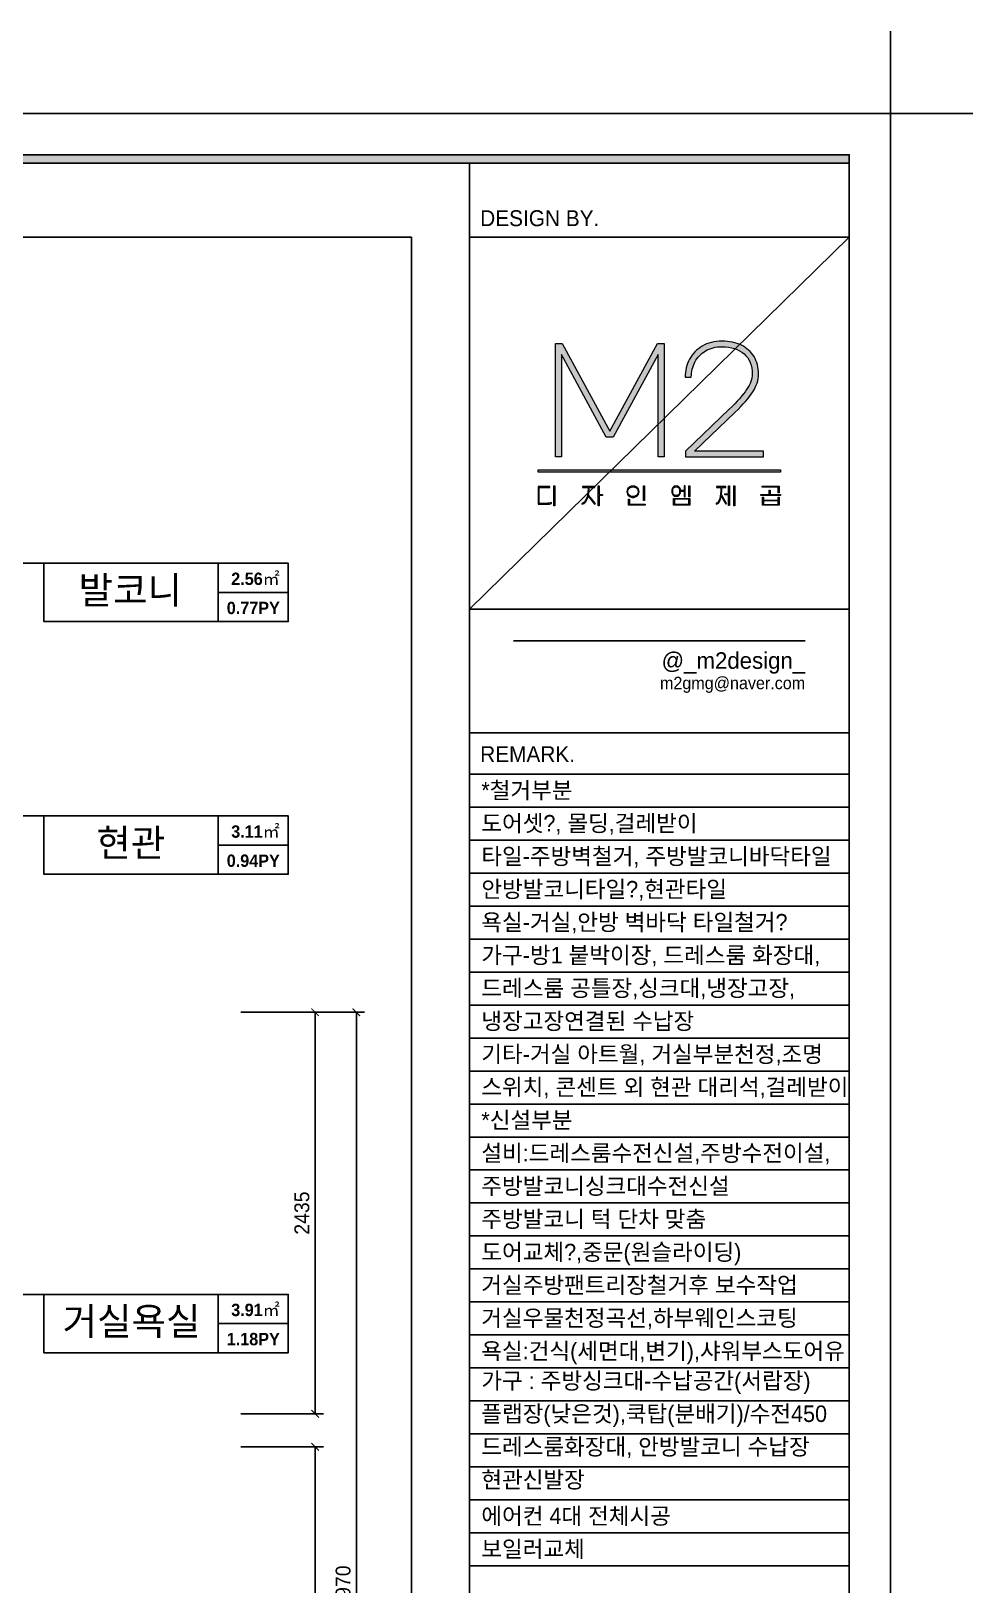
# Model space of a CAD drawing. Header units: millimetres. Extents: x 217202 to 745838, y -6815 to 171372.
# Drawn here: x 233490 to 239202, y 64850 to 74272 of the extents above; entities that cross this region are included whole.
import ezdxf
from ezdxf.enums import TextEntityAlignment as Align

# ---------------------------------------------------------------- set-up
doc = ezdxf.new("R2010")
doc.units = ezdxf.units.MM
doc.header["$PDMODE"] = 3
doc.layers.get('DEFPOINTS').update_dxf_attribs({"color": 248})
for name, color, linetype in [('0-ELC TEXT', 7, 'Continuous'), ('03-TEXT', 3, 'Continuous'), ('_U+B808_U+C774_U+C5B4 2', 7, 'Continuous'), ('FORM(YOURNAME)-1', 1, 'Continuous'), ('FORM(YOURNAME)-11', 1, 'Continuous'), ('치수', 7, 'Continuous')]:
    doc.layers.add(name, color=color, linetype=linetype)
doc.styles.add('YOURNAME', font='HY울릉도M.TTF')
doc.styles.add('넥슨고딕', font='NEXONLv1GothicBold.ttf')
doc.styles.add('코레일둥고', font='Korail_Round_Gothic_Medium.ttf')
doc.dimstyles.new('YOURNAME-50', dxfattribs={"dimscale": 50, "dimtxt": 1.8, "dimasz": 0.9, "dimexe": 1, "dimexo": 3, "dimgap": 0.7, "dimtad": 1, "dimdec": 0, "dimzin": 0, "dimdsep": 46, "dimtxsty": 'YOURNAME', "dimblk": 'ARCHTICK', "dimcen": 0, "dimclrd": 1, "dimclre": 1, "dimclrt": 7, "dimadec": 0, "dimazin": 0, "dimtfac": 1, "dimtdec": 0, "dimtix": 1, "dimtmove": 2, "dimatfit": 3, "dimldrblk": 'ARCHTICK', "dimfxl": 1, "dimtolj": 1, "dimtzin": 0, "dimarcsym": 0})

# ---------------------------------------------------------------- blocks, each defined once
blk = doc.blocks.new('block 34')
at = {"layer": '_U+B808_U+C774_U+C5B4 2'}
h = blk.add_hatch(color=35, dxfattribs=at)
h.dxf.hatch_style = 2
edge = h.paths.add_edge_path()
edge.add_spline(control_points=[(704.68, -105.78), (705.57, -106.21), (706.25, -106.83), (706.73, -107.63), (707.21, -108.43), (707.45, -109.38), (707.45, -110.46), (707.45, -111.43), (707.14, -112.39), (706.53, -113.34), (705.92, -114.29), (704.98, -115.38), (703.7, -116.62), (703.7, -116.62), (697.12, -122.91), (697.12, -122.91), (697.12, -122.91), (708.26, -122.91), (708.26, -122.91), (708.26, -122.91), (708.26, -123.82), (708.26, -123.82), (708.26, -123.82), (695.66, -123.82), (695.66, -123.82), (695.66, -123.82), (695.66, -122.91), (695.66, -122.91), (695.66, -122.91), (702.73, -116.15), (702.73, -116.15), (703.99, -114.93), (704.93, -113.86), (705.54, -112.95), (706.15, -112.03), (706.45, -111.2), (706.45, -110.46), (706.45, -109.07), (706.01, -107.98), (705.12, -107.2), (704.23, -106.42), (703.05, -106.03), (701.57, -106.03), (700.53, -106.03), (699.64, -106.26), (698.89, -106.71), (698.15, -107.15), (697.57, -107.75), (697.18, -108.5), (696.79, -109.25), (696.59, -110.06), (696.59, -110.94), (696.59, -110.94), (695.59, -110.94), (695.59, -110.94), (695.59, -109.89), (695.83, -108.93), (696.3, -108.05), (696.77, -107.17), (697.46, -106.46), (698.36, -105.93), (699.26, -105.4), (700.33, -105.13), (701.57, -105.13), (702.76, -105.13), (703.79, -105.35), (704.68, -105.78)], knot_values=[0, 0, 0, 0, 1, 1, 1, 2, 2, 2, 3, 3, 3, 4, 4, 4, 5, 5, 5, 6, 6, 6, 7, 7, 7, 8, 8, 8, 9, 9, 9, 10, 10, 10, 11, 11, 11, 12, 12, 12, 13, 13, 13, 14, 14, 14, 15, 15, 15, 16, 16, 16, 17, 17, 17, 18, 18, 18, 19, 19, 19, 20, 20, 20, 21, 21, 21, 22, 22, 22, 22], degree=3, periodic=0)
h = blk.add_hatch(color=35, dxfattribs=at)
h.dxf.hatch_style = 2
h.paths.add_polyline_path([(674.6, -105.53), (675.73, -105.53), (683.42, -119.69), (691.1, -105.53), (692.22, -105.53), (692.22, -123.82), (691.22, -123.82), (691.22, -107.31), (683.97, -120.67), (682.84, -120.67), (675.59, -107.31), (675.59, -123.82), (674.6, -123.82)])
at = {"layer": '_U+B808_U+C774_U+C5B4 2', "lineweight": 0}
blk.add_lwpolyline([(674.6, -105.53), (675.73, -105.53), (683.42, -119.69), (691.1, -105.53), (692.22, -105.53), (692.22, -123.82), (691.22, -123.82), (691.22, -107.31), (683.97, -120.67), (682.84, -120.67), (675.59, -107.31), (675.59, -123.82), (674.6, -123.82), (674.6, -105.53)], dxfattribs=at)
blk.add_open_spline([(704.68, -105.78), (705.57, -106.21), (706.25, -106.83), (706.73, -107.63), (707.21, -108.43), (707.45, -109.38), (707.45, -110.46), (707.45, -111.43), (707.14, -112.39), (706.53, -113.34), (705.92, -114.29), (704.98, -115.38), (703.7, -116.62), (703.7, -116.62), (697.12, -122.91), (697.12, -122.91), (697.12, -122.91), (708.26, -122.91), (708.26, -122.91), (708.26, -122.91), (708.26, -123.82), (708.26, -123.82), (708.26, -123.82), (695.66, -123.82), (695.66, -123.82), (695.66, -123.82), (695.66, -122.91), (695.66, -122.91), (695.66, -122.91), (702.73, -116.15), (702.73, -116.15), (703.99, -114.93), (704.93, -113.86), (705.54, -112.95), (706.15, -112.03), (706.45, -111.2), (706.45, -110.46), (706.45, -109.07), (706.01, -107.98), (705.12, -107.2), (704.23, -106.42), (703.05, -106.03), (701.57, -106.03), (700.53, -106.03), (699.64, -106.26), (698.89, -106.71), (698.15, -107.15), (697.57, -107.75), (697.18, -108.5), (696.79, -109.25), (696.59, -110.06), (696.59, -110.94), (696.59, -110.94), (695.59, -110.94), (695.59, -110.94), (695.59, -109.89), (695.83, -108.93), (696.3, -108.05), (696.77, -107.17), (697.46, -106.46), (698.36, -105.93), (699.26, -105.4), (700.33, -105.13), (701.57, -105.13), (702.76, -105.13), (703.79, -105.35), (704.68, -105.78)], degree=3, knots=[0, 0, 0, 0, 1, 1, 1, 2, 2, 2, 3, 3, 3, 4, 4, 4, 5, 5, 5, 6, 6, 6, 7, 7, 7, 8, 8, 8, 9, 9, 9, 10, 10, 10, 11, 11, 11, 12, 12, 12, 13, 13, 13, 14, 14, 14, 15, 15, 15, 16, 16, 16, 17, 17, 17, 18, 18, 18, 19, 19, 19, 20, 20, 20, 21, 21, 21, 22, 22, 22, 22], dxfattribs=at)
blk = doc.blocks.new('block 35')
at = {"layer": '_U+B808_U+C774_U+C5B4 2'}
h = blk.add_hatch(color=35, dxfattribs=at)
h.dxf.hatch_style = 2
edge = h.paths.add_edge_path()
edge.add_spline(control_points=[(673.72, -128.8), (673.72, -128.8), (672, -128.8), (672, -128.8), (672, -128.8), (672, -131.36), (672, -131.36), (672, -131.36), (673.14, -131.36), (673.14, -131.36), (673.29, -131.36), (673.44, -131.34), (673.6, -131.31), (673.75, -131.28), (673.88, -131.24), (673.98, -131.2), (673.98, -131.2), (673.98, -131.35), (673.98, -131.35), (673.88, -131.4), (673.75, -131.44), (673.6, -131.47), (673.45, -131.49), (673.3, -131.51), (673.14, -131.51), (673.14, -131.51), (671.83, -131.51), (671.83, -131.51), (671.83, -131.51), (671.83, -128.65), (671.83, -128.65), (671.83, -128.65), (673.72, -128.65), (673.72, -128.65), (673.72, -128.65), (673.72, -128.8), (673.72, -128.8)], knot_values=[0, 0, 0, 0, 1, 1, 1, 2, 2, 2, 3, 3, 3, 4, 4, 4, 5, 5, 5, 6, 6, 6, 7, 7, 7, 8, 8, 8, 9, 9, 9, 10, 10, 10, 11, 11, 11, 12, 12, 12, 12], degree=3, periodic=0)
h.paths.add_polyline_path([(674.54, -131.73), (674.38, -131.74), (674.38, -128.5), (674.54, -128.5)])
h = blk.add_hatch(color=35, dxfattribs=at)
h.dxf.hatch_style = 2
edge = h.paths.add_edge_path()
edge.add_spline(control_points=[(679.96, -130.01), (679.96, -130.01), (681.09, -131.37), (681.09, -131.37), (681.09, -131.37), (680.96, -131.47), (680.96, -131.47), (680.96, -131.47), (679.92, -130.19), (679.92, -130.19), (679.82, -130.57), (679.69, -130.87), (679.52, -131.09), (679.35, -131.32), (679.14, -131.46), (678.9, -131.51), (678.9, -131.51), (678.9, -131.36), (678.9, -131.36), (679.11, -131.3), (679.3, -131.16), (679.45, -130.93), (679.6, -130.7), (679.71, -130.39), (679.79, -130.03), (679.86, -129.66), (679.91, -129.25), (679.91, -128.8), (679.91, -128.8), (678.97, -128.8), (678.97, -128.8), (678.97, -128.8), (678.97, -128.65), (678.97, -128.65), (678.97, -128.65), (681, -128.65), (681, -128.65), (681, -128.65), (681, -128.8), (681, -128.8), (681, -128.8), (680.07, -128.8), (680.07, -128.8), (680.06, -129.26), (680.03, -129.66), (679.96, -130.01)], knot_values=[0, 0, 0, 0, 1, 1, 1, 2, 2, 2, 3, 3, 3, 4, 4, 4, 5, 5, 5, 6, 6, 6, 7, 7, 7, 8, 8, 8, 9, 9, 9, 10, 10, 10, 11, 11, 11, 12, 12, 12, 13, 13, 13, 14, 14, 14, 15, 15, 15, 15], degree=3, periodic=0)
h.paths.add_polyline_path([(682.21, -130.06), (681.69, -130.06), (681.69, -131.73), (681.54, -131.73), (681.54, -128.5), (681.69, -128.5), (681.69, -129.92), (682.21, -129.92)])
h = blk.add_hatch(color=35, dxfattribs=at)
h.dxf.hatch_style = 2
edge = h.paths.add_edge_path()
edge.add_spline(control_points=[(687.69, -128.68), (687.84, -128.76), (687.95, -128.87), (688.03, -129.01), (688.11, -129.15), (688.15, -129.3), (688.15, -129.47), (688.15, -129.64), (688.11, -129.8), (688.03, -129.94), (687.95, -130.08), (687.84, -130.19), (687.69, -130.27), (687.54, -130.35), (687.36, -130.39), (687.15, -130.39), (686.95, -130.39), (686.77, -130.35), (686.62, -130.27), (686.47, -130.19), (686.36, -130.08), (686.28, -129.94), (686.2, -129.8), (686.16, -129.64), (686.16, -129.47), (686.16, -129.3), (686.2, -129.15), (686.28, -129.01), (686.36, -128.87), (686.47, -128.76), (686.62, -128.68), (686.77, -128.6), (686.95, -128.56), (687.15, -128.56), (687.36, -128.56), (687.54, -128.6), (687.69, -128.68)], knot_values=[0, 0, 0, 0, 1, 1, 1, 2, 2, 2, 3, 3, 3, 4, 4, 4, 5, 5, 5, 6, 6, 6, 7, 7, 7, 8, 8, 8, 9, 9, 9, 10, 10, 10, 11, 11, 11, 12, 12, 12, 12], degree=3, periodic=0)
edge = h.paths.add_edge_path()
edge.add_spline(control_points=[(686.72, -128.79), (686.59, -128.86), (686.49, -128.95), (686.43, -129.07), (686.36, -129.18), (686.32, -129.32), (686.32, -129.47), (686.32, -129.63), (686.36, -129.76), (686.43, -129.88), (686.49, -130), (686.59, -130.09), (686.72, -130.15), (686.84, -130.22), (686.99, -130.25), (687.15, -130.25), (687.32, -130.25), (687.46, -130.22), (687.59, -130.15), (687.72, -130.09), (687.81, -130), (687.88, -129.88), (687.95, -129.76), (687.98, -129.63), (687.98, -129.47), (687.98, -129.32), (687.95, -129.18), (687.88, -129.07), (687.81, -128.95), (687.72, -128.86), (687.59, -128.79), (687.46, -128.73), (687.32, -128.7), (687.15, -128.7), (686.99, -128.7), (686.84, -128.73), (686.72, -128.79)], knot_values=[0, 0, 0, 0, 1, 1, 1, 2, 2, 2, 3, 3, 3, 4, 4, 4, 5, 5, 5, 6, 6, 6, 7, 7, 7, 8, 8, 8, 9, 9, 9, 10, 10, 10, 11, 11, 11, 12, 12, 12, 12], degree=3, periodic=0)
h.paths.add_polyline_path([(686.6, -131.51), (689.15, -131.51), (689.15, -131.66), (686.44, -131.66), (686.44, -130.66), (686.6, -130.66)])
h.paths.add_polyline_path([(689.03, -130.91), (688.87, -130.91), (688.87, -128.5), (689.03, -128.5)])
h = blk.add_hatch(color=35, dxfattribs=at)
h.dxf.hatch_style = 2
edge = h.paths.add_edge_path()
edge.add_spline(control_points=[(694.67, -130), (694.55, -130.16), (694.37, -130.23), (694.14, -130.23), (693.91, -130.23), (693.73, -130.16), (693.61, -130), (693.48, -129.84), (693.42, -129.64), (693.42, -129.39), (693.42, -129.14), (693.48, -128.94), (693.61, -128.78), (693.73, -128.62), (693.91, -128.54), (694.14, -128.54), (694.35, -128.54), (694.51, -128.61), (694.63, -128.74), (694.75, -128.87), (694.83, -129.04), (694.85, -129.25), (694.85, -129.25), (695.45, -129.25), (695.45, -129.25), (695.45, -129.25), (695.45, -128.52), (695.45, -128.52), (695.45, -128.52), (695.61, -128.52), (695.61, -128.52), (695.61, -128.52), (695.61, -130.29), (695.61, -130.29), (695.61, -130.29), (695.45, -130.29), (695.45, -130.29), (695.45, -130.29), (695.45, -129.4), (695.45, -129.4), (695.45, -129.4), (694.86, -129.4), (694.86, -129.4), (694.85, -129.64), (694.79, -129.85), (694.67, -130)], knot_values=[0, 0, 0, 0, 1, 1, 1, 2, 2, 2, 3, 3, 3, 4, 4, 4, 5, 5, 5, 6, 6, 6, 7, 7, 7, 8, 8, 8, 9, 9, 9, 10, 10, 10, 11, 11, 11, 12, 12, 12, 13, 13, 13, 14, 14, 14, 15, 15, 15, 15], degree=3, periodic=0)
edge = h.paths.add_edge_path()
edge.add_spline(control_points=[(693.73, -129.9), (693.83, -130.03), (693.97, -130.09), (694.14, -130.09), (694.31, -130.09), (694.45, -130.03), (694.55, -129.9), (694.65, -129.78), (694.7, -129.61), (694.7, -129.39), (694.7, -129.17), (694.65, -129), (694.55, -128.87), (694.45, -128.75), (694.31, -128.69), (694.14, -128.69), (693.97, -128.69), (693.83, -128.75), (693.73, -128.87), (693.63, -129), (693.58, -129.17), (693.58, -129.39), (693.58, -129.61), (693.63, -129.78), (693.73, -129.9)], knot_values=[0, 0, 0, 0, 1, 1, 1, 2, 2, 2, 3, 3, 3, 4, 4, 4, 5, 5, 5, 6, 6, 6, 7, 7, 7, 8, 8, 8, 8], degree=3, periodic=0)
h.paths.add_polyline_path([(693.69, -130.55), (696.36, -130.55), (696.36, -131.66), (693.69, -131.66)])
h.paths.add_polyline_path([(693.85, -131.51), (696.2, -131.51), (696.2, -130.7), (693.85, -130.7)])
h.paths.add_polyline_path([(696.36, -128.5), (696.36, -130.32), (696.2, -130.32), (696.2, -128.5)])
h = blk.add_hatch(color=35, dxfattribs=at)
h.dxf.hatch_style = 2
edge = h.paths.add_edge_path()
edge.add_spline(control_points=[(701.46, -129.93), (701.46, -129.93), (702.28, -131.39), (702.28, -131.39), (702.28, -131.39), (702.15, -131.47), (702.15, -131.47), (702.15, -131.47), (701.43, -130.17), (701.43, -130.17), (701.3, -130.94), (701.03, -131.39), (700.63, -131.51), (700.63, -131.51), (700.63, -131.35), (700.63, -131.35), (700.88, -131.26), (701.06, -130.99), (701.18, -130.55), (701.3, -130.1), (701.37, -129.52), (701.37, -128.8), (701.37, -128.8), (700.67, -128.8), (700.67, -128.8), (700.67, -128.8), (700.67, -128.65), (700.67, -128.65), (700.67, -128.65), (702.19, -128.65), (702.19, -128.65), (702.19, -128.65), (702.19, -128.8), (702.19, -128.8), (702.19, -128.8), (701.53, -128.8), (701.53, -128.8), (701.52, -129.25), (701.5, -129.63), (701.46, -129.93)], knot_values=[0, 0, 0, 0, 1, 1, 1, 2, 2, 2, 3, 3, 3, 4, 4, 4, 5, 5, 5, 6, 6, 6, 7, 7, 7, 8, 8, 8, 9, 9, 9, 10, 10, 10, 11, 11, 11, 12, 12, 12, 13, 13, 13, 13], degree=3, periodic=0)
h.paths.add_polyline_path([(702.59, -128.52), (702.75, -128.52), (702.75, -131.68), (702.59, -131.68), (702.59, -129.95), (702, -129.95), (702, -129.8), (702.59, -129.8)])
h.paths.add_polyline_path([(703.61, -128.5), (703.61, -131.73), (703.45, -131.73), (703.45, -128.5)])
h = blk.add_hatch(color=35, dxfattribs=at)
h.dxf.hatch_style = 2
h.paths.add_polyline_path([(711.02, -129.93), (711.02, -130.07), (707.82, -130.07), (707.82, -129.93), (709.16, -129.93), (709.16, -129.2), (709.32, -129.2), (709.32, -129.93)])
h.paths.add_polyline_path([(710.61, -128.72), (708.07, -128.72), (708.07, -128.57), (710.77, -128.57), (710.77, -129.64), (710.61, -129.64)])
h.paths.add_polyline_path([(710.61, -130.36), (710.77, -130.36), (710.77, -131.66), (708.08, -131.66), (708.08, -130.36), (708.24, -130.36), (708.24, -130.83), (710.61, -130.83)])
h.paths.add_polyline_path([(710.61, -131.52), (710.61, -130.97), (708.24, -130.97), (708.24, -131.52)])
at = {"layer": '_U+B808_U+C774_U+C5B4 2', "lineweight": 0}
for points in [[(674.54, -131.73), (674.38, -131.74), (674.38, -128.5), (674.54, -128.5), (674.54, -131.73)], [(682.21, -130.06), (681.69, -130.06), (681.69, -131.73), (681.54, -131.73), (681.54, -128.5), (681.69, -128.5), (681.69, -129.92), (682.21, -129.92), (682.21, -130.06)], [(689.03, -130.91), (688.87, -130.91), (688.87, -128.5), (689.03, -128.5), (689.03, -130.91)], [(693.69, -130.55), (696.36, -130.55), (696.36, -131.66), (693.69, -131.66), (693.69, -130.55)], [(696.36, -128.5), (696.36, -130.32), (696.2, -130.32), (696.2, -128.5), (696.36, -128.5)], [(702.59, -128.52), (702.75, -128.52), (702.75, -131.68), (702.59, -131.68), (702.59, -129.95), (702, -129.95), (702, -129.8), (702.59, -129.8), (702.59, -128.52)], [(703.61, -128.5), (703.61, -131.73), (703.45, -131.73), (703.45, -128.5), (703.61, -128.5)], [(711.02, -129.93), (711.02, -130.07), (707.82, -130.07), (707.82, -129.93), (709.16, -129.93), (709.16, -129.2), (709.32, -129.2), (709.32, -129.93), (711.02, -129.93)], [(710.61, -128.72), (708.07, -128.72), (708.07, -128.57), (710.77, -128.57), (710.77, -129.64), (710.61, -129.64), (710.61, -128.72)], [(710.61, -130.36), (710.77, -130.36), (710.77, -131.66), (708.08, -131.66), (708.08, -130.36), (708.24, -130.36), (708.24, -130.83), (710.61, -130.83), (710.61, -130.36)], [(686.6, -131.51), (689.15, -131.51), (689.15, -131.66), (686.44, -131.66), (686.44, -130.66), (686.6, -130.66), (686.6, -131.51)], [(693.85, -131.51), (696.2, -131.51), (696.2, -130.7), (693.85, -130.7), (693.85, -131.51)], [(710.61, -131.52), (710.61, -130.97), (708.24, -130.97), (708.24, -131.52), (710.61, -131.52)]]:
    blk.add_lwpolyline(points, dxfattribs=at)
for points, knots in [([(673.72, -128.8), (673.72, -128.8), (672, -128.8), (672, -128.8), (672, -128.8), (672, -131.36), (672, -131.36), (672, -131.36), (673.14, -131.36), (673.14, -131.36), (673.29, -131.36), (673.44, -131.34), (673.6, -131.31), (673.75, -131.28), (673.88, -131.24), (673.98, -131.2), (673.98, -131.2), (673.98, -131.35), (673.98, -131.35), (673.88, -131.4), (673.75, -131.44), (673.6, -131.47), (673.45, -131.49), (673.3, -131.51), (673.14, -131.51), (673.14, -131.51), (671.83, -131.51), (671.83, -131.51), (671.83, -131.51), (671.83, -128.65), (671.83, -128.65), (671.83, -128.65), (673.72, -128.65), (673.72, -128.65), (673.72, -128.65), (673.72, -128.8), (673.72, -128.8)], [0, 0, 0, 0, 1, 1, 1, 2, 2, 2, 3, 3, 3, 4, 4, 4, 5, 5, 5, 6, 6, 6, 7, 7, 7, 8, 8, 8, 9, 9, 9, 10, 10, 10, 11, 11, 11, 12, 12, 12, 12]), ([(679.96, -130.01), (679.96, -130.01), (681.09, -131.37), (681.09, -131.37), (681.09, -131.37), (680.96, -131.47), (680.96, -131.47), (680.96, -131.47), (679.92, -130.19), (679.92, -130.19), (679.82, -130.57), (679.69, -130.87), (679.52, -131.09), (679.35, -131.32), (679.14, -131.46), (678.9, -131.51), (678.9, -131.51), (678.9, -131.36), (678.9, -131.36), (679.11, -131.3), (679.3, -131.16), (679.45, -130.93), (679.6, -130.7), (679.71, -130.39), (679.79, -130.03), (679.86, -129.66), (679.91, -129.25), (679.91, -128.8), (679.91, -128.8), (678.97, -128.8), (678.97, -128.8), (678.97, -128.8), (678.97, -128.65), (678.97, -128.65), (678.97, -128.65), (681, -128.65), (681, -128.65), (681, -128.65), (681, -128.8), (681, -128.8), (681, -128.8), (680.07, -128.8), (680.07, -128.8), (680.06, -129.26), (680.03, -129.66), (679.96, -130.01)], [0, 0, 0, 0, 1, 1, 1, 2, 2, 2, 3, 3, 3, 4, 4, 4, 5, 5, 5, 6, 6, 6, 7, 7, 7, 8, 8, 8, 9, 9, 9, 10, 10, 10, 11, 11, 11, 12, 12, 12, 13, 13, 13, 14, 14, 14, 15, 15, 15, 15]), ([(687.69, -128.68), (687.84, -128.76), (687.95, -128.87), (688.03, -129.01), (688.11, -129.15), (688.15, -129.3), (688.15, -129.47), (688.15, -129.64), (688.11, -129.8), (688.03, -129.94), (687.95, -130.08), (687.84, -130.19), (687.69, -130.27), (687.54, -130.35), (687.36, -130.39), (687.15, -130.39), (686.95, -130.39), (686.77, -130.35), (686.62, -130.27), (686.47, -130.19), (686.36, -130.08), (686.28, -129.94), (686.2, -129.8), (686.16, -129.64), (686.16, -129.47), (686.16, -129.3), (686.2, -129.15), (686.28, -129.01), (686.36, -128.87), (686.47, -128.76), (686.62, -128.68), (686.77, -128.6), (686.95, -128.56), (687.15, -128.56), (687.36, -128.56), (687.54, -128.6), (687.69, -128.68)], [0, 0, 0, 0, 1, 1, 1, 2, 2, 2, 3, 3, 3, 4, 4, 4, 5, 5, 5, 6, 6, 6, 7, 7, 7, 8, 8, 8, 9, 9, 9, 10, 10, 10, 11, 11, 11, 12, 12, 12, 12]), ([(686.72, -128.79), (686.59, -128.86), (686.49, -128.95), (686.43, -129.07), (686.36, -129.18), (686.32, -129.32), (686.32, -129.47), (686.32, -129.63), (686.36, -129.76), (686.43, -129.88), (686.49, -130), (686.59, -130.09), (686.72, -130.15), (686.84, -130.22), (686.99, -130.25), (687.15, -130.25), (687.32, -130.25), (687.46, -130.22), (687.59, -130.15), (687.72, -130.09), (687.81, -130), (687.88, -129.88), (687.95, -129.76), (687.98, -129.63), (687.98, -129.47), (687.98, -129.32), (687.95, -129.18), (687.88, -129.07), (687.81, -128.95), (687.72, -128.86), (687.59, -128.79), (687.46, -128.73), (687.32, -128.7), (687.15, -128.7), (686.99, -128.7), (686.84, -128.73), (686.72, -128.79)], [0, 0, 0, 0, 1, 1, 1, 2, 2, 2, 3, 3, 3, 4, 4, 4, 5, 5, 5, 6, 6, 6, 7, 7, 7, 8, 8, 8, 9, 9, 9, 10, 10, 10, 11, 11, 11, 12, 12, 12, 12]), ([(694.67, -130), (694.55, -130.16), (694.37, -130.23), (694.14, -130.23), (693.91, -130.23), (693.73, -130.16), (693.61, -130), (693.48, -129.84), (693.42, -129.64), (693.42, -129.39), (693.42, -129.14), (693.48, -128.94), (693.61, -128.78), (693.73, -128.62), (693.91, -128.54), (694.14, -128.54), (694.35, -128.54), (694.51, -128.61), (694.63, -128.74), (694.75, -128.87), (694.83, -129.04), (694.85, -129.25), (694.85, -129.25), (695.45, -129.25), (695.45, -129.25), (695.45, -129.25), (695.45, -128.52), (695.45, -128.52), (695.45, -128.52), (695.61, -128.52), (695.61, -128.52), (695.61, -128.52), (695.61, -130.29), (695.61, -130.29), (695.61, -130.29), (695.45, -130.29), (695.45, -130.29), (695.45, -130.29), (695.45, -129.4), (695.45, -129.4), (695.45, -129.4), (694.86, -129.4), (694.86, -129.4), (694.85, -129.64), (694.79, -129.85), (694.67, -130)], [0, 0, 0, 0, 1, 1, 1, 2, 2, 2, 3, 3, 3, 4, 4, 4, 5, 5, 5, 6, 6, 6, 7, 7, 7, 8, 8, 8, 9, 9, 9, 10, 10, 10, 11, 11, 11, 12, 12, 12, 13, 13, 13, 14, 14, 14, 15, 15, 15, 15]), ([(693.73, -129.9), (693.83, -130.03), (693.97, -130.09), (694.14, -130.09), (694.31, -130.09), (694.45, -130.03), (694.55, -129.9), (694.65, -129.78), (694.7, -129.61), (694.7, -129.39), (694.7, -129.17), (694.65, -129), (694.55, -128.87), (694.45, -128.75), (694.31, -128.69), (694.14, -128.69), (693.97, -128.69), (693.83, -128.75), (693.73, -128.87), (693.63, -129), (693.58, -129.17), (693.58, -129.39), (693.58, -129.61), (693.63, -129.78), (693.73, -129.9)], [0, 0, 0, 0, 1, 1, 1, 2, 2, 2, 3, 3, 3, 4, 4, 4, 5, 5, 5, 6, 6, 6, 7, 7, 7, 8, 8, 8, 8]), ([(701.46, -129.93), (701.46, -129.93), (702.28, -131.39), (702.28, -131.39), (702.28, -131.39), (702.15, -131.47), (702.15, -131.47), (702.15, -131.47), (701.43, -130.17), (701.43, -130.17), (701.3, -130.94), (701.03, -131.39), (700.63, -131.51), (700.63, -131.51), (700.63, -131.35), (700.63, -131.35), (700.88, -131.26), (701.06, -130.99), (701.18, -130.55), (701.3, -130.1), (701.37, -129.52), (701.37, -128.8), (701.37, -128.8), (700.67, -128.8), (700.67, -128.8), (700.67, -128.8), (700.67, -128.65), (700.67, -128.65), (700.67, -128.65), (702.19, -128.65), (702.19, -128.65), (702.19, -128.65), (702.19, -128.8), (702.19, -128.8), (702.19, -128.8), (701.53, -128.8), (701.53, -128.8), (701.52, -129.25), (701.5, -129.63), (701.46, -129.93)], [0, 0, 0, 0, 1, 1, 1, 2, 2, 2, 3, 3, 3, 4, 4, 4, 5, 5, 5, 6, 6, 6, 7, 7, 7, 8, 8, 8, 9, 9, 9, 10, 10, 10, 11, 11, 11, 12, 12, 12, 13, 13, 13, 13])]:
    blk.add_open_spline(points, degree=3, knots=knots, dxfattribs=at)
blk = doc.blocks.new('block 33')
at = {"layer": '_U+B808_U+C774_U+C5B4 2'}
for name in ['block 34', 'block 35']:
    blk.add_blockref(name, (0, 0), dxfattribs=at)
blk = doc.blocks.new('block 32')
at = {"layer": '_U+B808_U+C774_U+C5B4 2'}
h = blk.add_hatch(color=35, dxfattribs=at)
h.dxf.hatch_style = 2
h.paths.add_polyline_path([(711.02, -126.32), (671.83, -126.32), (671.83, -125.91), (711.02, -125.91)])
at = {"layer": '_U+B808_U+C774_U+C5B4 2', "lineweight": 0}
blk.add_lwpolyline([(711.02, -126.32), (671.83, -126.32), (671.83, -125.91), (711.02, -125.91), (711.02, -126.32)], dxfattribs=at)
at = {"layer": '_U+B808_U+C774_U+C5B4 2'}
blk.add_blockref('block 33', (0, 0), dxfattribs=at)
blk = doc.blocks.new('FORM-ELEVATION')
at = {"layer": 'FORM(YOURNAME)-11'}
h = blk.add_hatch(color=256, dxfattribs=at)
h.dxf.hatch_style = 1
h.paths.add_polyline_path([(-10309, 35708), (71691, 35708), (71691, 35508), (-10309, 35508)])
h.paths.add_polyline_path([(-10309, -21492), (71691, -21492), (71691, -21692), (-10309, -21692)])
at = {"layer": 'DEFPOINTS', "color": 158}
for p, q in [((62481, 35508), (62481, -21492)), ((62481, 33708), (71691, 33708)), ((62481, 24686), (71691, 33708)), ((62481, 24686), (71691, 24686)), ((62481, 20686), (71691, 20686)), ((62481, 19886), (71691, 19886)), ((62481, 19086), (71691, 19086)), ((62481, 18286), (71691, 18286)), ((62481, 17486), (71691, 17486)), ((62481, 16686), (71691, 16686)), ((62481, 15886), (71691, 15886)), ((62481, 15086), (71691, 15086)), ((62481, 14286), (71691, 14286)), ((62481, 13486), (71691, 13486)), ((62481, 12686), (71691, 12686)), ((62481, 11886), (71691, 11886)), ((62481, 11086), (71691, 11086)), ((62481, 10286), (71691, 10286)), ((62481, 9486), (71691, 9486)), ((62481, 8686), (71691, 8686)), ((62481, 7886), (71691, 7886)), ((62481, 7086), (71691, 7086)), ((62481, 6286), (71691, 6286)), ((62481, 5486), (71691, 5486)), ((62481, 4686), (71691, 4686)), ((62481, 3886), (71691, 3886)), ((62481, 3086), (71691, 3086)), ((62481, 2286), (71691, 2286)), ((62481, 1486), (71691, 1486))]:
    blk.add_line(p, q, dxfattribs=at)
at = {"layer": 'DEFPOINTS', "color": 1}
blk.add_lwpolyline([(72691, 38708), (72691, 36708), (74691, 36708)], dxfattribs=at)
at = {"layer": 'DEFPOINTS', "color": 158}
for points in [[(-10309, -21692), (71691, -21692), (71691, 35708), (-10309, 35708)], [(-8309, 33708), (61071, 33708), (61071, -19692), (-8309, -19692)]]:
    blk.add_lwpolyline(points, close=True, dxfattribs=at)
at = {"layer": 'FORM(YOURNAME)-11', "color": 251}
blk.add_line((63550, 23916), (70622, 23916), dxfattribs=at)
at = {"layer": 'FORM(YOURNAME)-11', "color": 14}
blk.add_line((62481, 21686), (71691, 21686), dxfattribs=at)
at = {"layer": 'FORM(YOURNAME)-11', "color": 250}
blk.add_lwpolyline([(-11309, -22692), (72691, -22692), (72691, 36708), (-11309, 36708)], close=True, dxfattribs=at)
at = {"layer": 'FORM(YOURNAME)-11'}
blk.add_lwpolyline([(-10309, 35708), (71691, 35708), (71691, 35508), (-10309, 35508)], close=True, dxfattribs=at)
at = {"layer": '_U+B808_U+C774_U+C5B4 2', "xscale": 150, "yscale": 150, "zscale": 150}
blk.add_blockref('block 32', (-36628, 46957), dxfattribs=at)
at = {"layer": 'FORM(YOURNAME)-11', "color": 14, "style": 'YOURNAME'}
for s, p in [('DESIGN BY.', (62739, 34170)), ('REMARK.', (62739, 21172))]:
    blk.add_text(s, height=386.1, dxfattribs=at).set_placement(p, align=Align.MIDDLE_LEFT)
for s, height, width, p in [('@_m2design_', 400, 1.03, (70622, 23242)), ('m2gmg@naver.com', 300, 0.995, (70622, 22747))]:
    blk.add_text(s, height=height, dxfattribs=dict(at, width=width)).set_placement(p, align=Align.RIGHT)
at = {"layer": 'FORM(YOURNAME)-11', "color": 3, "style": 'YOURNAME'}
for tag, height, p in [('1', 450, (71041, -1219)), ('2', 450, (71041, -1863)), ('3', 450, (71041, -3150)), ('4', 450, (71041, -5081)), ('5', 515, (71041, -7398)), ('6', 515, (71041, -9650)), ('7', 515, (71041, -11903)), ('8', 515, (71041, -14155)), ('9', 515, (71041, -16408)), ('10', 515, (66791, -18596)), ('11', 515, (71041, -18660)), ('12', 515, (66791, -20848)), ('13', 515, (71041, -20848))]:
    blk.add_attdef(tag, text='', height=height, dxfattribs=at).set_placement(p, align=Align.MIDDLE_RIGHT)
blk = doc.blocks.new('_ArchTick')
at = {"color": 0, "linetype": 'ByBlock', "const_width": 0.15}
blk.add_lwpolyline([(-0.5, -0.5), (0.5, 0.5)], dxfattribs=at)
blk = doc.blocks.new('*D15')
at = {"layer": 'DEFPOINTS', "color": 0, "transparency": 16777216}
for p in [(234612.8, 68322.6), (234612.8, 61352.6), (235462.8, 61352.6)]:
    blk.add_point(p, dxfattribs=at)
at = {"layer": '치수', "color": 1, "lineweight": -2, "transparency": 16777216}
for p, q in [((234762.8, 68322.6), (235512.8, 68322.6)), ((235462.8, 68322.6), (235462.8, 61352.6)), ((234762.8, 61352.6), (235512.8, 61352.6))]:
    blk.add_line(p, q, dxfattribs=at)
at = {"layer": '치수', "color": 1, "lineweight": -2, "transparency": 16777216, "xscale": 45, "yscale": 45, "zscale": 45}
for p, rotation in [((235462.8, 68322.6), 90), ((235462.8, 61352.6), 270)]:
    blk.add_blockref('_ArchTick', p, dxfattribs=dict(at, rotation=rotation))
at = {"layer": '치수', "color": 7, "transparency": 16777216, "insert": (235382.8, 64837.6), "char_height": 90, "attachment_point": 5, "rotation": 90, "style": 'YOURNAME'}
blk.add_mtext('\\A1;6970', dxfattribs=at)
blk = doc.blocks.new('*D16')
at = {"layer": 'DEFPOINTS', "color": 0, "transparency": 16777216}
for p in [(234612.8, 68322.6), (235212.8, 68322.6), (234612.8, 65887.6)]:
    blk.add_point(p, dxfattribs=at)
at = {"layer": '치수', "color": 1, "lineweight": -2, "transparency": 16777216}
for p, q in [((234762.8, 68322.6), (235262.8, 68322.6)), ((235212.8, 65887.6), (235212.8, 68322.6)), ((234762.8, 65887.6), (235262.8, 65887.6))]:
    blk.add_line(p, q, dxfattribs=at)
at = {"layer": '치수', "color": 1, "lineweight": -2, "transparency": 16777216, "xscale": 45, "yscale": 45, "zscale": 45}
for p, rotation in [((235212.8, 68322.6), 90), ((235212.8, 65887.6), 270)]:
    blk.add_blockref('_ArchTick', p, dxfattribs=dict(at, rotation=rotation))
at = {"layer": '치수', "color": 7, "transparency": 16777216, "insert": (235132.8, 67105.1), "char_height": 90, "attachment_point": 5, "rotation": 90, "style": 'YOURNAME'}
blk.add_mtext('\\A1;2435', dxfattribs=at)
blk = doc.blocks.new('*D17')
at = {"layer": 'DEFPOINTS', "color": 0, "transparency": 16777216}
for p in [(234612.8, 65687.6), (235212.8, 65687.6), (234612.8, 61352.6)]:
    blk.add_point(p, dxfattribs=at)
at = {"layer": '치수', "color": 1, "lineweight": -2, "transparency": 16777216}
for p, q in [((234762.8, 65687.6), (235262.8, 65687.6)), ((235212.8, 61352.6), (235212.8, 65687.6)), ((234762.8, 61352.6), (235262.8, 61352.6))]:
    blk.add_line(p, q, dxfattribs=at)
at = {"layer": '치수', "color": 1, "lineweight": -2, "transparency": 16777216, "xscale": 45, "yscale": 45, "zscale": 45}
for p, rotation in [((235212.8, 65687.6), 90), ((235212.8, 61352.6), 270)]:
    blk.add_blockref('_ArchTick', p, dxfattribs=dict(at, rotation=rotation))
at = {"layer": '치수', "color": 7, "transparency": 16777216, "insert": (235132.8, 63520.1), "char_height": 90, "attachment_point": 5, "rotation": 90, "style": 'YOURNAME'}
blk.add_mtext('\\A1;4335', dxfattribs=at)

msp = doc.modelspace()

# ---------------------------------------------------------------- linework, layer by layer
at = {"layer": '0-ELC TEXT'}
for p, q in [((234292.2, 71045.2), (229756.1, 71045.2)), ((234624.9, 70691.4), (234624.9, 71045.2)), ((234624.9, 70868.3), (235049.6, 70868.3)), ((234624.9, 69159.1), (234624.9, 69512.9)), ((234624.9, 69336), (235049.6, 69336)), ((234292.2, 66612.3), (232118.2, 66612.3)), ((234624.9, 66258.5), (234624.9, 66612.3)), ((234624.9, 66435.4), (235049.6, 66435.4))]:
    msp.add_line(p, q, dxfattribs=at)
for points in [[(233567.7, 71045.2), (235049.6, 71045.2), (235049.6, 70691.4), (233567.7, 70691.4)], [(233567.7, 69512.9), (235049.6, 69512.9), (235049.6, 69159.1), (233567.7, 69159.1)], [(233567.7, 66612.3), (235049.6, 66612.3), (235049.6, 66258.5), (233567.7, 66258.5)]]:
    msp.add_lwpolyline(points, close=True, dxfattribs=at)
msp.add_lwpolyline([(233567.7, 69512.9), (230553.2, 69512.9), (230553.2, 68536)], dxfattribs=at)

# ---------------------------------------------------------------- block references
at = {"layer": 'FORM(YOURNAME)-1', "xscale": 0.2500000000000001, "yscale": 0.2500000000000001, "zscale": 0.2500000000000001}
msp.add_blockref('FORM-ELEVATION', (220529, 64594.8), dxfattribs=at)

# ---------------------------------------------------------------- texts
at = {"layer": '0-ELC TEXT', "style": '코레일둥고'}
for s, p in [('*철거부분', (236220.7, 69618.9)), ('도어셋?, 몰딩,걸레받이', (236220.7, 69418.9)), ('타일-주방벽철거, 주방발코니바닥타일', (236220.7, 69218.9)), ('안방발코니타일?,현관타일', (236220.7, 69018.9)), ('욕실-거실,안방 벽바닥 타일철거?', (236220.7, 68818.9)), ('가구-방1 붙박이장, 드레스룸 화장대,', (236220.7, 68618.9)), ('드레스룸 공틀장,싱크대,냉장고장,', (236220.7, 68418.9)), ('냉장고장연결된 수납장', (236220.7, 68218.9)), ('기타-거실 아트월, 거실부분천정,조명', (236220.7, 68018.9)), ('스위치, 콘센트 외 현관 대리석,걸레받이', (236220.7, 67818.9)), ('*신설부분', (236220.7, 67618.9)), ('설비:드레스룸수전신설,주방수전이설,', (236220.7, 67418.9)), ('주방발코니싱크대수전신설', (236220.7, 67218.9)), ('주방발코니 턱 단차 맞춤', (236220.7, 67018.9)), ('도어교체?,중문(원슬라이딩)', (236220.7, 66818.9)), ('거실주방팬트리장철거후 보수작업', (236220.7, 66618.9)), ('거실우물천정곡선,하부웨인스코팅', (236220.7, 66418.9)), ('욕실:건식(세면대,변기),샤워부스도어유', (236220.7, 66218.9)), ('가구 : 주방싱크대-수납공간(서랍장)', (236220.7, 66038.4)), ('플랩장(낮은것),쿡탑(분배기)/수전450', (236220.7, 65838.4)), ('드레스룸화장대, 안방발코니 수납장', (236220.7, 65638.4)), ('현관신발장', (236220.7, 65438.4)), ('에어컨 4대 전체시공', (236220.7, 65218.9)), ('보일러교체', (236220.7, 65018.9))]:
    msp.add_text(s, height=100, dxfattribs=at).set_placement(p)
at = {"layer": '03-TEXT'}
for s, height, style, p in [('발코니', 166.67, '코레일둥고', (234091.9, 70798.9)), ('2.56㎡', 75, '넥슨고딕', (234850.6, 70913.4)), ('0.77PY', 75, '넥슨고딕', (234837.8, 70736.5)), ('현관', 166.67, '코레일둥고', (234095, 69266.6)), ('3.11㎡', 75, '넥슨고딕', (234850.6, 69381.1)), ('0.94PY', 75, '넥슨고딕', (234837.8, 69204.2)), ('거실욕실', 166.67, '코레일둥고', (234099.6, 66366)), ('3.91㎡', 75, '넥슨고딕', (234850.6, 66480.5)), ('1.18PY', 75, '넥슨고딕', (234837.8, 66303.6))]:
    msp.add_text(s, height=height, dxfattribs=dict(at, style=style)).set_placement(p, align=Align.CENTER)

# ---------------------------------------------------------------- dimensions: what is measured, and where the dimension line sits
at = {"layer": '치수'}
for base, p1, p2, picture, middle in [((235462.8, 61352.6), (234612.8, 68322.6), (234612.8, 61352.6), '*D15', (235382.8, 64837.6)), ((235212.8, 68322.6), (234612.8, 65887.6), (234612.8, 68322.6), '*D16', (235132.8, 67105.1)), ((235212.8, 65687.6), (234612.8, 61352.6), (234612.8, 65687.6), '*D17', (235132.8, 63520.1))]:
    dim = msp.add_linear_dim(base=base, p1=p1, p2=p2, angle=270, dimstyle='YOURNAME-50', override={"dimfxl": 1.25, "dimarcsym": 2}, dxfattribs=at)
    dim.commit()
    dim.dimension.update_dxf_attribs({"geometry": picture, "text_midpoint": middle})

doc.saveas('drawing.dxf')
